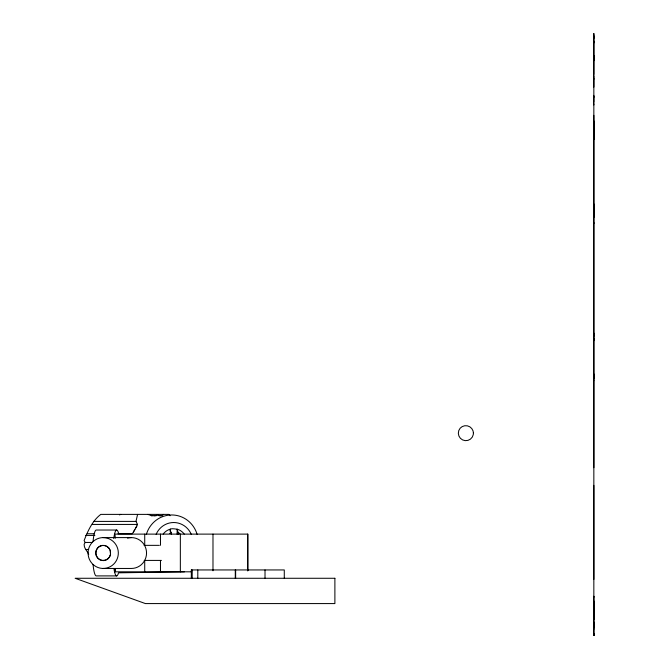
<?xml version="1.0" encoding="UTF-8"?>
<svg xmlns="http://www.w3.org/2000/svg" width="669" height="669" viewBox="0 0 669 669"><rect width="100%" height="100%" fill="white"/><g stroke="black" fill="none" stroke-linecap="round" stroke-linejoin="round"><path stroke-width="1" d="M593.846 125.304L593.846 125.847L593.846 124.175M593.838 79.143L593.838 78.658M593.838 37.807L593.838 36.017L593.838 38.367M593.846 223.496L593.846 222.635M593.838 136.744L593.838 139.487L593.846 125.128M593.838 134.778L593.838 136.468L593.838 126.148M593.838 132.445L593.838 120.897M593.846 104.983L593.846 103.787M593.846 56.071L593.838 33.45L593.838 74.46M593.846 42.958L593.846 41.169M593.838 633.334L593.838 635.55L593.838 485.351M593.846 467.706L593.829 203.861M593.838 96.503L593.838 217.609M593.846 87.112L593.838 75.823M593.838 634.814L593.838 635.55L593.838 628.726L593.838 629.178M593.838 619.645L593.838 617.495M593.838 610.521L593.838 609.083L593.846 618.524M593.838 597.158L593.838 596.221L593.846 604.132M593.846 340.672L593.838 337.904M110.519 554.3L110.243 550.403A7.551 7.401 90 0 0 97.649 547.953A7.551 7.401 -90 0 0 100.024 559.677A7.551 7.401 -90 0 0 110.519 554.308L110.494 554.601A7.61 7.459 90 0 1 99.255 559.485A7.61 7.459 90 0 1 98.594 547.05A7.61 7.459 90 0 1 110.285 550.662L110.527 554.149M191.66 571.811L114.943 571.811L115.219 568.759M135.891 527.791L137.521 524.429L135.983 521.402L137.597 514.386M170.077 515.74L168.897 514.386L100.81 514.386C92.489 520.599 87.764 531.102 84.118 540.535L85.164 542.45L84.118 544.365C84.026 548.613 87.263 550.838 88.709 554.367M117.936 533.762L132.311 533.762L136.861 526.051M163.378 514.386L162.475 515.732L158.971 515.732M133.465 532.131L134.921 529.522M169.7 533.402L171.314 532.708C167.384 527.038 174.149 529.037 177.143 529.179A13.748 13.28 -90 0 1 184.234 534.088M119.433 514.887L120.813 514.386M154.129 515.732L157.516 515.272L160.911 515.732M184.46 571.811L118.522 572.823A22.938 3.73 90 0 1 114.014 569.185M151.186 515.732L156.312 515.732M93.476 521.402L135.983 521.402M92.339 524.429L137.521 524.429M116.649 530.032L96.286 530.032A22.938 3.73 -90 0 0 93.05 541.497M87.137 533.762L94.321 533.762M85.523 535.417L94.889 535.417M103.202 537.6A15.429 15.128 -90 0 1 116.297 560.747A15.429 15.128 -90 0 1 90.098 560.747A15.429 15.128 -90 0 1 103.202 537.6L131.417 537.6M85.164 542.45L92.314 542.45M144.119 545.352L159.347 545.352M85.523 549.466L88.642 549.466M144.195 560.413L161.455 560.413M103.202 568.458L131.417 568.458A15.429 15.128 -90 0 0 146.411 551.013A15.429 15.128 -90 0 0 127.503 538.127M116.649 575.9L96.286 575.9A22.938 3.73 -90 0 1 93.05 564.435M147.749 514.386L152.064 515.732M177.126 534.28L177.126 529.171L178.163 532.708L179.785 533.402M163.169 534.088A13.748 13.28 -90 0 1 170.269 529.179L170.294 529.221M115.311 538.194L114.943 534.113L247.915 534.113L247.915 570.791M114.892 568.759L114.943 571.811M593.838 95.383L593.838 97.331M593.846 333.095L593.846 333.931M593.829 334.559L593.829 336.599M593.829 373.854L593.829 374.607M593.829 374.883L593.829 380.703M593.838 627.037L593.838 627.831L593.846 601.005L593.846 608.815M593.846 60.67L593.838 55.494L593.838 102.181M593.838 115.336L593.838 124.635M593.846 137.471L593.829 379.022M593.846 380.611L593.838 579.438M593.838 621.919L593.838 628.149M284.283 578.275L284.283 569.946L191.317 569.946L191.317 578.275M265.016 569.946L265.016 578.275M247.639 534.113L247.639 570.791M235.639 569.946L235.639 578.275M235.287 569.946L235.287 578.275M212.985 534.113L212.985 570.791M197.798 569.946L197.798 578.275M192.137 569.946L192.045 578.275M191.61 569.946L191.61 578.275M180.346 534.113L180.346 571.811M178.163 532.708L178.163 534.28M171.314 532.708L171.314 534.28M170.277 529.171L170.277 531.83M160.476 534.113L160.476 545.319M160.476 560.605L160.476 571.811M144.721 534.113L144.721 545.319M144.721 560.605L144.721 571.811M113.755 538.528A22.938 3.73 90 0 1 118.522 533.101M156.12 534.347A19.928 19.25 -90 0 1 173.706 522.522A19.928 19.25 -90 0 1 191.284 534.347M146.369 534.355A27.488 26.551 -90 0 1 171.749 514.963A27.488 26.551 -90 0 1 197.121 534.355M473.393 432.734L473.292 434.541A7.551 7.551 0 0 1 462.588 439.918A7.551 7.551 0 0 1 460.163 428.193A7.61 7.61 0 0 1 473.05 430.903L473.393 432.734M334.885 578.275L75.145 578.275L145.407 603.58L334.885 603.58L334.885 578.275"/></g></svg>
